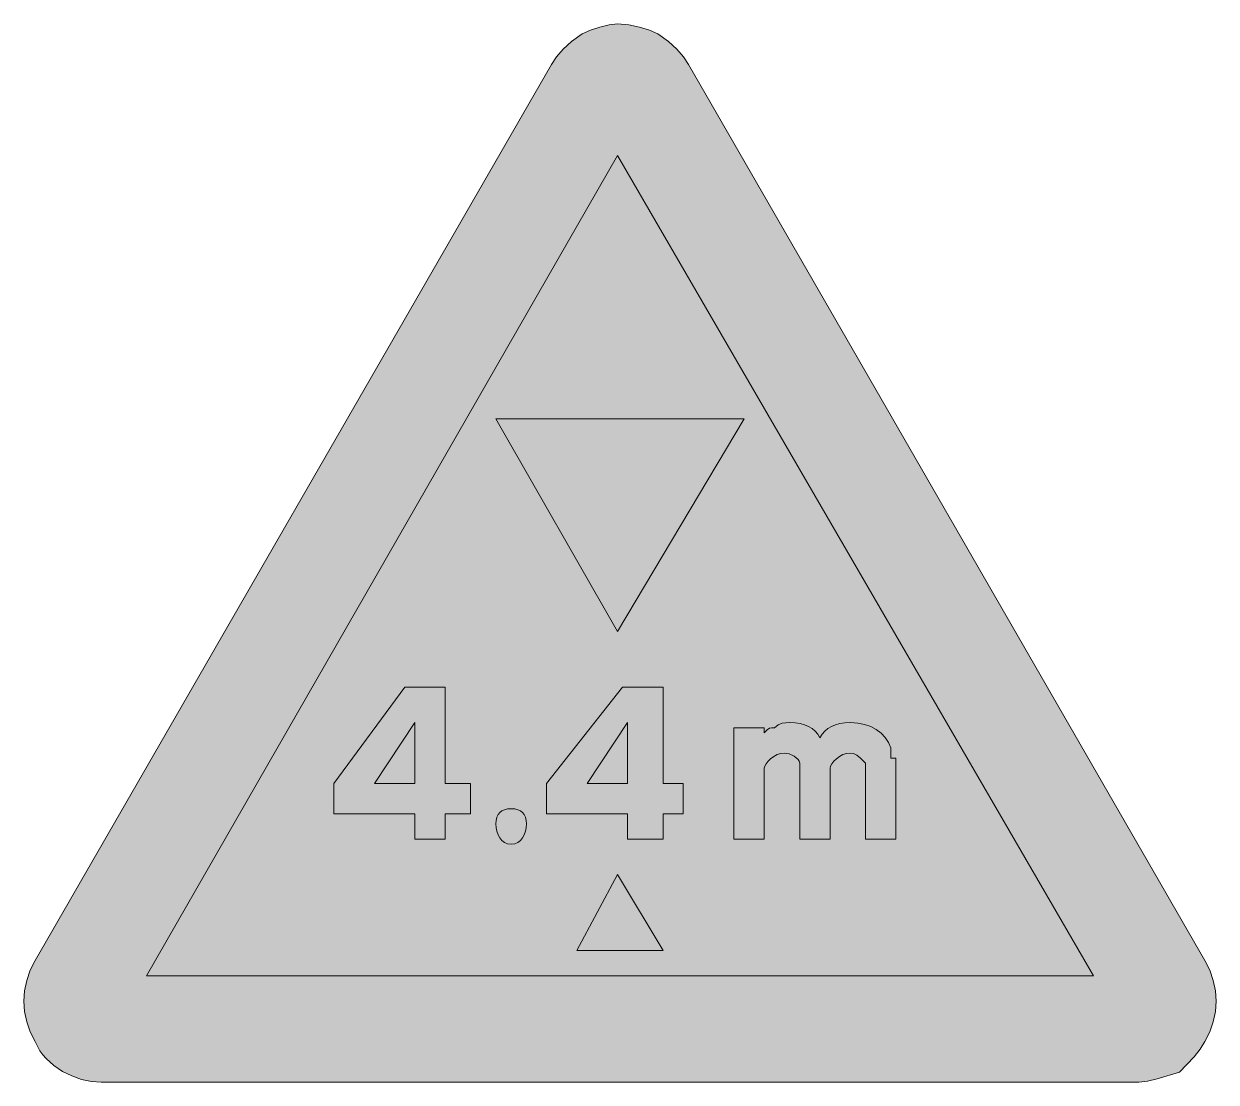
# Model space of a CAD drawing. Header units: metres. Extents: x 143 to 425, y 9 to 260.
import ezdxf

# ---------------------------------------------------------------- set-up
doc = ezdxf.new("R2010")
doc.units = ezdxf.units.M
for name, color, linetype, true_color in [('FILL_BLACK_000000', 7, 'Continuous', 0x000000), ('FILL_RED_FF0000', 7, 'Continuous', 0xff0000), ('FILL_WHITE_FFFFFF', 7, 'Continuous', 0xffffff)]:
    doc.layers.add(name, color=color, linetype=linetype, true_color=true_color)

msp = doc.modelspace()

# ---------------------------------------------------------------- hatches: boundary and pattern name
at = {"layer": 'FILL_BLACK_000000', "true_color": 0x000000}
h = msp.add_hatch(color=7, dxfattribs=at)
h.dxf.hatch_style = 1
h.paths.add_polyline_path([(283.35, 116.16), (254.55, 166.56), (313.35, 166.56), (283.35, 116.16)])
h = msp.add_hatch(color=7, dxfattribs=at)
h.dxf.hatch_style = 1
h.paths.add_polyline_path([(248.55, 72.96), (242.55, 72.96), (242.55, 66.96), (235.35, 66.96), (235.35, 72.96), (216.15, 72.96), (216.15, 80.16), (232.95, 102.96), (242.55, 102.96), (242.55, 80.16), (248.55, 80.16), (248.55, 72.96)])
h.paths.add_polyline_path([(235.35, 80.16), (235.35, 94.56), (225.75, 80.16), (235.35, 80.16)], flags=16)
h = msp.add_hatch(color=7, dxfattribs=at)
h.dxf.hatch_style = 1
h.paths.add_polyline_path([(298.95, 72.96), (294.15, 72.96), (294.15, 66.96), (285.75, 66.96), (285.75, 72.96), (266.55, 72.96), (266.55, 80.16), (284.55, 102.96), (294.15, 102.96), (294.15, 80.16), (298.95, 80.16), (298.95, 72.96)])
h.paths.add_polyline_path([(285.75, 80.16), (285.75, 94.56), (276.15, 80.16), (285.75, 80.16)], flags=16)
h = msp.add_hatch(color=7, dxfattribs=at)
h.dxf.hatch_style = 1
h.paths.add_polyline_path([(337.65, 87.25), (336.79, 86.97), (335.98, 86.54), (335.25, 86.01), (334.64, 85.43), (334.16, 84.83), (333.86, 84.26), (333.75, 83.76), (333.75, 66.96), (326.55, 66.96), (326.55, 84.96), (326.44, 85.41), (326.16, 85.84), (325.2, 86.61), (324.02, 87.15), (322.95, 87.36), (322.05, 87.25), (321.19, 86.97), (320.38, 86.54), (319.65, 86.01), (319.04, 85.43), (318.56, 84.83), (318.26, 84.26), (318.15, 83.76), (318.15, 66.96), (310.95, 66.96), (310.95, 93.36), (318.15, 93.36), (318.15, 92.16), (318.86, 92.85), (319.35, 93.21), (319.84, 93.34), (320.55, 93.36), (321.45, 94.05), (322.35, 94.41), (323.25, 94.54), (324.15, 94.56), (325.44, 94.5), (326.62, 94.33), (327.69, 94.05), (328.65, 93.66), (329.49, 93.15), (330.22, 92.53), (330.84, 91.8), (331.35, 90.96), (331.86, 91.8), (332.47, 92.53), (333.21, 93.15), (334.05, 93.66), (335.01, 94.05), (336.07, 94.33), (337.26, 94.5), (338.55, 94.56), (340.29, 94.45), (341.91, 94.13), (343.38, 93.61), (344.7, 92.91), (345.85, 92.04), (346.82, 91.02), (347.59, 89.85), (348.15, 88.56), (348.15, 87.36), (348.15, 86.16), (349.35, 86.16), (349.35, 66.96), (342.15, 66.96), (342.15, 84.96), (340.95, 86.16), (340.07, 86.85), (339.3, 87.21), (338.55, 87.36), (337.65, 87.25)])
h = msp.add_hatch(color=7, dxfattribs=at)
h.dxf.hatch_style = 1
h.paths.add_polyline_path([(261.69, 69.66), (261.52, 68.8), (261.24, 67.99), (260.85, 67.26), (260.34, 66.65), (259.72, 66.17), (258.99, 65.87), (258.15, 65.76), (257.31, 65.87), (256.57, 66.17), (255.96, 66.65), (255.45, 67.26), (255.06, 67.99), (254.77, 68.8), (254.61, 69.66), (254.55, 70.56), (254.61, 71.4), (254.77, 72.13), (255.06, 72.75), (255.45, 73.26), (255.96, 73.65), (256.57, 73.93), (257.31, 74.1), (258.15, 74.16), (258.99, 74.1), (259.72, 73.93), (260.34, 73.65), (260.85, 73.26), (261.24, 72.75), (261.52, 72.13), (261.69, 71.4), (261.75, 70.56), (261.69, 69.66)])
h = msp.add_hatch(color=7, dxfattribs=at)
h.dxf.hatch_style = 1
h.paths.add_polyline_path([(283.35, 58.56), (294.15, 40.56), (273.75, 40.56), (283.35, 58.56)])
at = {"layer": 'FILL_RED_FF0000', "true_color": 0xff0000}
h = msp.add_hatch(color=7, dxfattribs=at)
h.dxf.hatch_style = 1
h.paths.add_polyline_path([(267.75, 250.56), (268.87, 252.36), (270.45, 254.16), (272.47, 255.96), (274.95, 257.76), (276.94, 258.64), (279.15, 259.41), (281.36, 259.95), (283.35, 260.16), (286.03, 259.95), (288.6, 259.41), (290.94, 258.64), (292.95, 257.76), (295.42, 255.96), (297.45, 254.16), (299.02, 252.36), (300.15, 250.56), (422.55, 38.16), (423.73, 35.86), (424.57, 33.47), (425.08, 31.03), (425.25, 28.56), (425.08, 26.09), (424.57, 23.65), (423.73, 21.26), (422.55, 18.96), (421.44, 17.16), (420, 15.36), (416.55, 11.76), (411.3, 10.11), (408.96, 9.57), (406.95, 9.36), (160.95, 9.36), (158.66, 9.53), (156.32, 10.02), (154.01, 10.82), (151.8, 11.91), (149.76, 13.29), (147.96, 14.93), (147.17, 15.85), (146.46, 16.82), (145.85, 17.86), (145.35, 18.96), (144.17, 21.26), (143.32, 23.65), (142.82, 26.09), (142.65, 28.56), (142.82, 31.03), (143.32, 33.47), (144.17, 35.86), (145.35, 38.16), (267.75, 250.56)])
at = {"layer": 'FILL_WHITE_FFFFFF', "true_color": 0xffffff}
h = msp.add_hatch(color=7, dxfattribs=at)
h.dxf.hatch_style = 1
h.paths.add_polyline_path([(171.75, 34.56), (283.35, 228.96), (396.15, 34.56), (171.75, 34.56)])

# ---------------------------------------------------------------- linework, layer by layer
at = {"layer": 'FILL_BLACK_000000', "lineweight": 0, "true_color": 0x000000}
for points in [[(283.35, 116.16), (254.55, 166.56), (313.35, 166.56)], [(248.55, 72.96), (242.55, 72.96), (242.55, 66.96), (235.35, 66.96), (235.35, 72.96), (216.15, 72.96), (216.15, 80.16), (232.95, 102.96), (242.55, 102.96), (242.55, 80.16), (248.55, 80.16)], [(298.95, 72.96), (294.15, 72.96), (294.15, 66.96), (285.75, 66.96), (285.75, 72.96), (266.55, 72.96), (266.55, 80.16), (284.55, 102.96), (294.15, 102.96), (294.15, 80.16), (298.95, 80.16)], [(235.35, 80.16), (235.35, 94.56), (225.75, 80.16)], [(285.75, 80.16), (285.75, 94.56), (276.15, 80.16)], [(337.65, 87.25), (336.79, 86.97), (335.98, 86.54), (335.25, 86.01), (334.64, 85.43), (334.16, 84.83), (333.86, 84.26), (333.75, 83.76), (333.75, 66.96), (326.55, 66.96), (326.55, 84.96), (326.44, 85.41), (326.16, 85.84), (325.2, 86.61), (324.02, 87.15), (322.95, 87.36), (322.05, 87.25), (321.19, 86.97), (320.38, 86.54), (319.65, 86.01), (319.04, 85.43), (318.56, 84.83), (318.26, 84.26), (318.15, 83.76), (318.15, 66.96), (310.95, 66.96), (310.95, 93.36), (318.15, 93.36), (318.15, 92.16), (318.86, 92.85), (319.35, 93.21), (319.84, 93.34), (320.55, 93.36), (321.45, 94.05), (322.35, 94.41), (323.25, 94.54), (324.15, 94.56), (325.44, 94.5), (326.62, 94.33), (327.69, 94.05), (328.65, 93.66), (329.49, 93.15), (330.22, 92.53), (330.84, 91.8), (331.35, 90.96), (331.86, 91.8), (332.47, 92.53), (333.21, 93.15), (334.05, 93.66), (335.01, 94.05), (336.07, 94.33), (337.26, 94.5), (338.55, 94.56), (340.29, 94.45), (341.91, 94.13), (343.38, 93.61), (344.7, 92.91), (345.85, 92.04), (346.82, 91.02), (347.59, 89.85), (348.15, 88.56), (348.15, 87.36), (348.15, 86.16), (349.35, 86.16), (349.35, 66.96), (342.15, 66.96), (342.15, 84.96), (340.95, 86.16), (340.07, 86.85), (339.3, 87.21), (338.55, 87.36)], [(261.69, 69.66), (261.52, 68.8), (261.24, 67.99), (260.85, 67.26), (260.34, 66.65), (259.72, 66.17), (258.99, 65.87), (258.15, 65.76), (257.31, 65.87), (256.57, 66.17), (255.96, 66.65), (255.45, 67.26), (255.06, 67.99), (254.77, 68.8), (254.61, 69.66), (254.55, 70.56), (254.61, 71.4), (254.77, 72.13), (255.06, 72.75), (255.45, 73.26), (255.96, 73.65), (256.57, 73.93), (257.31, 74.1), (258.15, 74.16), (258.99, 74.1), (259.72, 73.93), (260.34, 73.65), (260.85, 73.26), (261.24, 72.75), (261.52, 72.13), (261.69, 71.4), (261.75, 70.56)], [(283.35, 58.56), (294.15, 40.56), (273.75, 40.56)]]:
    msp.add_lwpolyline(points, close=True, dxfattribs=at)
at = {"layer": 'FILL_RED_FF0000', "lineweight": 0, "true_color": 0xff0000}
msp.add_lwpolyline([(267.75, 250.56), (268.87, 252.36), (270.45, 254.16), (272.47, 255.96), (274.95, 257.76), (276.94, 258.64), (279.15, 259.41), (281.36, 259.95), (283.35, 260.16), (286.03, 259.95), (288.6, 259.41), (290.94, 258.64), (292.95, 257.76), (295.42, 255.96), (297.45, 254.16), (299.02, 252.36), (300.15, 250.56), (422.55, 38.16), (423.73, 35.86), (424.57, 33.47), (425.08, 31.03), (425.25, 28.56), (425.08, 26.09), (424.57, 23.65), (423.73, 21.26), (422.55, 18.96), (421.44, 17.16), (420, 15.36), (416.55, 11.76), (411.3, 10.11), (408.96, 9.57), (406.95, 9.36), (160.95, 9.36), (158.66, 9.53), (156.32, 10.02), (154.01, 10.82), (151.8, 11.91), (149.76, 13.29), (147.96, 14.93), (147.17, 15.85), (146.46, 16.82), (145.85, 17.86), (145.35, 18.96), (144.17, 21.26), (143.32, 23.65), (142.82, 26.09), (142.65, 28.56), (142.82, 31.03), (143.32, 33.47), (144.17, 35.86), (145.35, 38.16)], close=True, dxfattribs=at)
at = {"layer": 'FILL_WHITE_FFFFFF', "lineweight": 0, "true_color": 0xff0000}
msp.add_lwpolyline([(171.75, 34.56), (283.35, 228.96), (396.15, 34.56)], close=True, dxfattribs=at)

doc.saveas('drawing.dxf')
